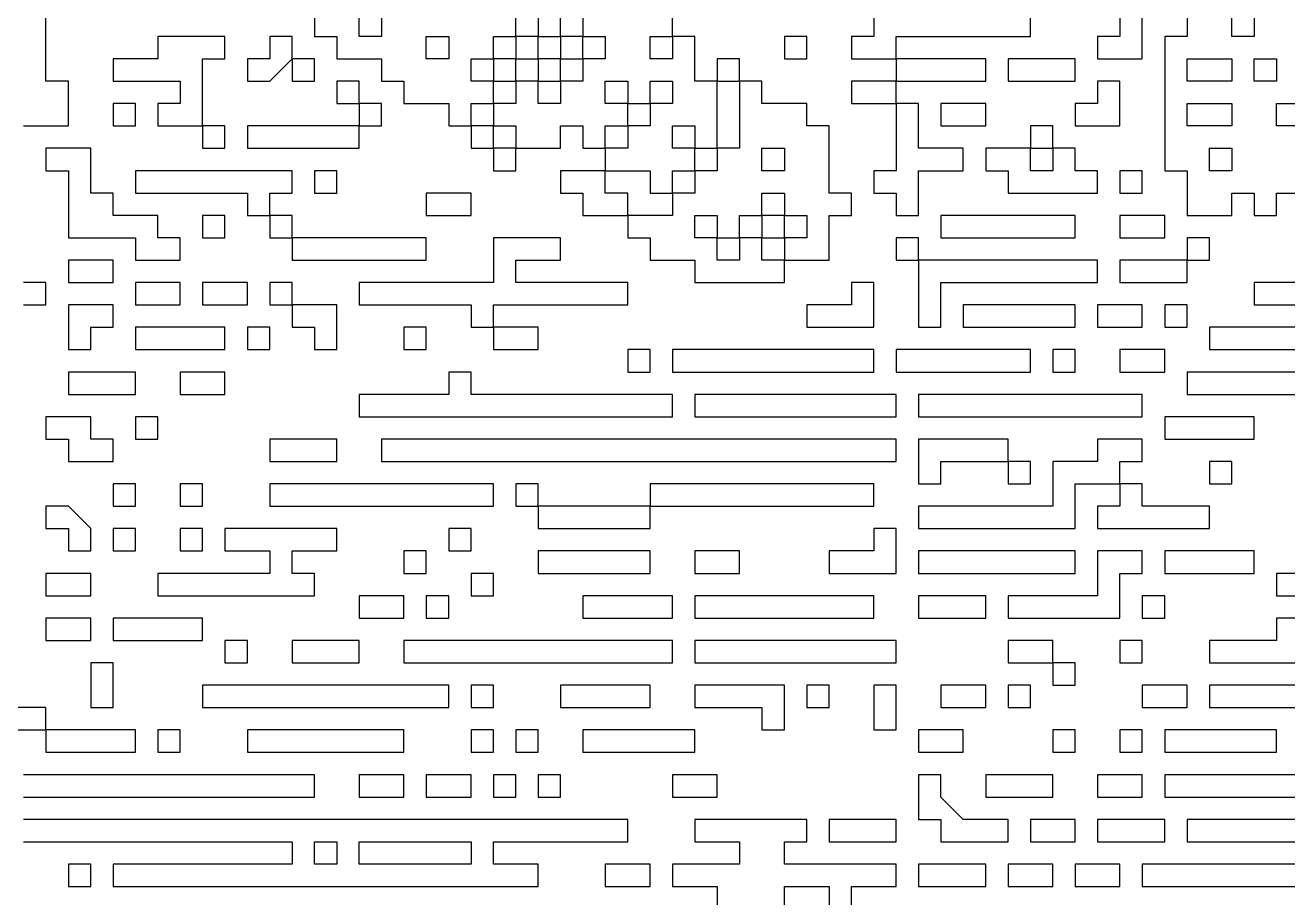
# Model space of a CAD drawing. Header units: inches. Extents: x 0.02 to 6.01, y 0.01 to 5.6.
# Drawn here: x 3.1107 to 3.3868, y 2.3706 to 2.5614 of the extents above; entities that cross this region are included whole.
import ezdxf

# ---------------------------------------------------------------- set-up
doc = ezdxf.new("R2010")
doc.units = ezdxf.units.IN
doc.header["$MEASUREMENT"] = 0
for name, color, linetype in [('Bottom Layer', 5, 'Continuous'), ('Bottom Overlay', 54, 'Continuous'), ('Top Layer', 1, 'Continuous')]:
    doc.layers.add(name, color=color, linetype=linetype)

msp = doc.modelspace()

# ---------------------------------------------------------------- linework, layer by layer
at = {"layer": 'Bottom Layer'}
msp.add_lwpolyline([(4.54993, 5.5954, 0.01, 0.01, -0.760418), (3.00371, 0.01993, 0.01, 0.01, 0)], format="xyseb", dxfattribs=at)
at = {"layer": 'Bottom Overlay'}
for p, q in [((3.35011, 2.56876), (3.35011, 2.55897)), ((3.355, 2.55408), (3.355, 2.56876)), ((3.11523, 2.54919), (3.11523, 2.56387)), ((3.17395, 2.56387), (3.17395, 2.55897)), ((3.18373, 2.55897), (3.18373, 2.56387)), ((3.18863, 2.56387), (3.18863, 2.55897)), ((3.21799, 2.55897), (3.21799, 2.56387)), ((3.22288, 2.56387), (3.22288, 2.55897)), ((3.22777, 2.55897), (3.22777, 2.56387)), ((3.23267, 2.56387), (3.23267, 2.55897)), ((3.25224, 2.55897), (3.25224, 2.56387)), ((3.29628, 2.56387), (3.29628, 2.55897)), ((3.33053, 2.55897), (3.33053, 2.56387)), ((3.36479, 2.56387), (3.36479, 2.55897)), ((3.37457, 2.55897), (3.37457, 2.56387)), ((3.37947, 2.56387), (3.37947, 2.55897)), ((3.15437, 2.55897), (3.13969, 2.55897)), ((3.13969, 2.55897), (3.13969, 2.55408)), ((3.15437, 2.55408), (3.15437, 2.55897)), ((3.16905, 2.55897), (3.16416, 2.55897)), ((3.16416, 2.55897), (3.16416, 2.55408)), ((3.16905, 2.55408), (3.16905, 2.55897)), ((3.17395, 2.55897), (3.17884, 2.55897)), ((3.17884, 2.55897), (3.17884, 2.55408)), ((3.18863, 2.55897), (3.18373, 2.55897)), ((3.19841, 2.55408), (3.19841, 2.55897)), ((3.19841, 2.55897), (3.20331, 2.55897)), ((3.20331, 2.55897), (3.20331, 2.55408)), ((3.21309, 2.55408), (3.21309, 2.55897)), ((3.21309, 2.55897), (3.21799, 2.55897)), ((3.21799, 2.55897), (3.21799, 2.55408)), ((3.22288, 2.55897), (3.21799, 2.55897)), ((3.22288, 2.55897), (3.22777, 2.55897)), ((3.22288, 2.55408), (3.22288, 2.55897)), ((3.22777, 2.55897), (3.22777, 2.55408)), ((3.23267, 2.55897), (3.22777, 2.55897)), ((3.23267, 2.55897), (3.23756, 2.55897)), ((3.23267, 2.55408), (3.23267, 2.55897)), ((3.23756, 2.55897), (3.23756, 2.55408)), ((3.24735, 2.55408), (3.24735, 2.55897)), ((3.24735, 2.55897), (3.25224, 2.55897)), ((3.25224, 2.55897), (3.25224, 2.55408)), ((3.25713, 2.55897), (3.25224, 2.55897)), ((3.25713, 2.54919), (3.25713, 2.55897)), ((3.2816, 2.55897), (3.27671, 2.55897)), ((3.27671, 2.55897), (3.27671, 2.55408)), ((3.2816, 2.55408), (3.2816, 2.55897)), ((3.29628, 2.55897), (3.29139, 2.55897)), ((3.29139, 2.55897), (3.29139, 2.55408)), ((3.30117, 2.55408), (3.30117, 2.55897)), ((3.30117, 2.55897), (3.33053, 2.55897)), ((3.35011, 2.55897), (3.34521, 2.55897)), ((3.34521, 2.55897), (3.34521, 2.55408)), ((3.36479, 2.55897), (3.35989, 2.55897)), ((3.35989, 2.55897), (3.35989, 2.52961)), ((3.37947, 2.55897), (3.37457, 2.55897)), ((3.13969, 2.55408), (3.12991, 2.55408)), ((3.12991, 2.55408), (3.12991, 2.54919)), ((3.14948, 2.5394), (3.14948, 2.55408)), ((3.14948, 2.55408), (3.15437, 2.55408)), ((3.16416, 2.55408), (3.15927, 2.55408)), ((3.15927, 2.55408), (3.15927, 2.54919)), ((3.16416, 2.54919), (3.16905, 2.55408)), ((3.17395, 2.55408), (3.16905, 2.55408)), ((3.16905, 2.55408), (3.16905, 2.54919)), ((3.17395, 2.54919), (3.17395, 2.55408)), ((3.17884, 2.55408), (3.18863, 2.55408)), ((3.18863, 2.55408), (3.18863, 2.54919)), ((3.20331, 2.55408), (3.19841, 2.55408)), ((3.2082, 2.54919), (3.2082, 2.55408)), ((3.2082, 2.55408), (3.21309, 2.55408)), ((3.21799, 2.55408), (3.21309, 2.55408)), ((3.21309, 2.55408), (3.21309, 2.54919)), ((3.21799, 2.54919), (3.21799, 2.55408)), ((3.21799, 2.55408), (3.22288, 2.55408)), ((3.22777, 2.55408), (3.22288, 2.55408)), ((3.22288, 2.55408), (3.22288, 2.54919)), ((3.22777, 2.54919), (3.22777, 2.55408)), ((3.22777, 2.55408), (3.23267, 2.55408)), ((3.23267, 2.55408), (3.23267, 2.54919)), ((3.23756, 2.55408), (3.23267, 2.55408)), ((3.25224, 2.55408), (3.24735, 2.55408)), ((3.26692, 2.55408), (3.26203, 2.55408)), ((3.26203, 2.55408), (3.26203, 2.54919)), ((3.26692, 2.54919), (3.26692, 2.55408)), ((3.27671, 2.55408), (3.2816, 2.55408)), ((3.29139, 2.55408), (3.30117, 2.55408)), ((3.30117, 2.55408), (3.30117, 2.54919)), ((3.32075, 2.55408), (3.30117, 2.55408)), ((3.32075, 2.54919), (3.32075, 2.55408)), ((3.34032, 2.55408), (3.32564, 2.55408)), ((3.32564, 2.55408), (3.32564, 2.54919)), ((3.34032, 2.54919), (3.34032, 2.55408)), ((3.34521, 2.55408), (3.355, 2.55408)), ((3.36479, 2.54919), (3.36479, 2.55408)), ((3.36479, 2.55408), (3.37457, 2.55408)), ((3.37457, 2.55408), (3.37457, 2.54919)), ((3.37947, 2.55408), (3.38436, 2.55408)), ((3.37947, 2.54919), (3.37947, 2.55408)), ((3.38436, 2.55408), (3.38436, 2.54919)), ((3.12012, 2.54919), (3.11523, 2.54919)), ((3.12012, 2.5394), (3.12012, 2.54919)), ((3.12991, 2.54919), (3.14459, 2.54919)), ((3.14459, 2.54919), (3.14459, 2.54429)), ((3.15927, 2.54919), (3.16416, 2.54919)), ((3.16905, 2.54919), (3.17395, 2.54919)), ((3.18373, 2.54919), (3.17884, 2.54919)), ((3.17884, 2.54919), (3.17884, 2.54429)), ((3.18373, 2.54429), (3.18373, 2.54919)), ((3.18863, 2.54919), (3.19352, 2.54919)), ((3.19352, 2.54919), (3.19352, 2.54429)), ((3.21309, 2.54919), (3.2082, 2.54919)), ((3.21309, 2.54429), (3.21309, 2.54919)), ((3.21309, 2.54919), (3.21799, 2.54919)), ((3.21799, 2.54919), (3.21799, 2.54429)), ((3.22288, 2.54919), (3.21799, 2.54919)), ((3.22288, 2.54919), (3.22777, 2.54919)), ((3.22288, 2.54429), (3.22288, 2.54919)), ((3.22777, 2.54919), (3.22777, 2.54429)), ((3.23267, 2.54919), (3.22777, 2.54919)), ((3.23756, 2.54429), (3.23756, 2.54919)), ((3.23756, 2.54919), (3.24245, 2.54919)), ((3.24245, 2.54919), (3.24245, 2.54429)), ((3.24735, 2.54919), (3.25224, 2.54919)), ((3.24735, 2.54429), (3.24735, 2.54919)), ((3.25224, 2.54919), (3.25224, 2.54429)), ((3.26203, 2.54919), (3.25713, 2.54919)), ((3.26203, 2.53451), (3.26203, 2.54919)), ((3.26203, 2.54919), (3.26692, 2.54919)), ((3.26692, 2.54919), (3.26692, 2.53451)), ((3.27181, 2.54919), (3.26692, 2.54919)), ((3.27181, 2.54429), (3.27181, 2.54919)), ((3.30117, 2.54919), (3.29139, 2.54919)), ((3.29139, 2.54919), (3.29139, 2.54429)), ((3.30117, 2.54919), (3.32075, 2.54919)), ((3.30117, 2.54429), (3.30117, 2.54919)), ((3.32564, 2.54919), (3.34032, 2.54919)), ((3.35011, 2.54919), (3.34521, 2.54919)), ((3.34521, 2.54919), (3.34521, 2.54429)), ((3.35011, 2.5394), (3.35011, 2.54919)), ((3.36968, 2.54919), (3.36479, 2.54919)), ((3.37457, 2.54919), (3.36968, 2.54919)), ((3.38436, 2.54919), (3.37947, 2.54919)), ((3.1348, 2.54429), (3.12991, 2.54429)), ((3.12991, 2.54429), (3.12991, 2.5394)), ((3.1348, 2.5394), (3.1348, 2.54429)), ((3.14459, 2.54429), (3.13969, 2.54429)), ((3.13969, 2.54429), (3.13969, 2.5394)), ((3.17884, 2.54429), (3.18373, 2.54429)), ((3.18373, 2.54429), (3.18373, 2.5394)), ((3.18863, 2.54429), (3.18373, 2.54429)), ((3.18863, 2.5394), (3.18863, 2.54429)), ((3.19352, 2.54429), (3.20331, 2.54429)), ((3.20331, 2.54429), (3.20331, 2.5394)), ((3.2082, 2.5394), (3.2082, 2.54429)), ((3.2082, 2.54429), (3.21309, 2.54429)), ((3.21799, 2.54429), (3.21309, 2.54429)), ((3.21309, 2.54429), (3.21309, 2.5394)), ((3.22777, 2.54429), (3.22288, 2.54429)), ((3.24245, 2.54429), (3.23756, 2.54429)), ((3.24245, 2.5394), (3.24245, 2.54429)), ((3.24245, 2.54429), (3.24735, 2.54429)), ((3.24735, 2.54429), (3.24735, 2.5394)), ((3.25224, 2.54429), (3.24735, 2.54429)), ((3.2816, 2.54429), (3.27181, 2.54429)), ((3.2816, 2.5394), (3.2816, 2.54429)), ((3.29139, 2.54429), (3.30117, 2.54429)), ((3.30117, 2.54429), (3.30117, 2.52961)), ((3.30607, 2.54429), (3.30117, 2.54429)), ((3.30607, 2.53451), (3.30607, 2.54429)), ((3.32075, 2.54429), (3.31096, 2.54429)), ((3.31096, 2.54429), (3.31096, 2.5394)), ((3.32075, 2.5394), (3.32075, 2.54429)), ((3.34521, 2.54429), (3.34032, 2.54429)), ((3.34032, 2.54429), (3.34032, 2.5394)), ((3.36479, 2.5394), (3.36479, 2.54429)), ((3.36479, 2.54429), (3.37457, 2.54429)), ((3.37457, 2.54429), (3.37457, 2.5394)), ((3.38436, 2.54429), (3.38925, 2.54429)), ((3.38436, 2.5394), (3.38436, 2.54429)), ((3.11033, 2.5394), (3.12012, 2.5394)), ((3.12991, 2.5394), (3.1348, 2.5394)), ((3.13969, 2.5394), (3.14948, 2.5394)), ((3.14948, 2.5394), (3.14948, 2.53451)), ((3.15437, 2.5394), (3.14948, 2.5394)), ((3.15437, 2.53451), (3.15437, 2.5394)), ((3.18373, 2.5394), (3.15927, 2.5394)), ((3.15927, 2.5394), (3.15927, 2.53451)), ((3.18373, 2.5394), (3.18863, 2.5394)), ((3.18373, 2.53451), (3.18373, 2.5394)), ((3.20331, 2.5394), (3.2082, 2.5394)), ((3.21309, 2.5394), (3.2082, 2.5394)), ((3.2082, 2.5394), (3.2082, 2.53451)), ((3.21309, 2.5394), (3.21799, 2.5394)), ((3.21309, 2.53451), (3.21309, 2.5394)), ((3.21799, 2.5394), (3.21799, 2.53451)), ((3.22777, 2.53451), (3.22777, 2.5394)), ((3.22777, 2.5394), (3.23267, 2.5394)), ((3.23267, 2.5394), (3.23267, 2.53451)), ((3.23756, 2.5394), (3.24245, 2.5394)), ((3.23756, 2.53451), (3.23756, 2.5394)), ((3.24245, 2.5394), (3.24245, 2.53451)), ((3.24735, 2.5394), (3.24245, 2.5394)), ((3.25224, 2.5394), (3.25713, 2.5394)), ((3.25224, 2.53451), (3.25224, 2.5394)), ((3.25713, 2.5394), (3.25713, 2.53451)), ((3.28649, 2.5394), (3.2816, 2.5394)), ((3.28649, 2.52472), (3.28649, 2.5394)), ((3.31096, 2.5394), (3.32075, 2.5394)), ((3.33543, 2.5394), (3.33053, 2.5394)), ((3.33053, 2.5394), (3.33053, 2.53451)), ((3.33543, 2.53451), (3.33543, 2.5394)), ((3.34032, 2.5394), (3.35011, 2.5394)), ((3.37457, 2.5394), (3.36479, 2.5394)), ((3.38925, 2.5394), (3.38436, 2.5394)), ((3.12501, 2.53451), (3.11523, 2.53451)), ((3.11523, 2.53451), (3.11523, 2.52961)), ((3.12501, 2.52472), (3.12501, 2.53451)), ((3.14948, 2.53451), (3.15437, 2.53451)), ((3.15927, 2.53451), (3.18373, 2.53451)), ((3.2082, 2.53451), (3.21309, 2.53451)), ((3.21799, 2.53451), (3.21309, 2.53451)), ((3.21309, 2.53451), (3.21309, 2.52961)), ((3.21799, 2.52961), (3.21799, 2.53451)), ((3.21799, 2.53451), (3.22777, 2.53451)), ((3.23267, 2.53451), (3.23756, 2.53451)), ((3.24245, 2.53451), (3.23756, 2.53451)), ((3.23756, 2.53451), (3.23756, 2.52961)), ((3.25713, 2.53451), (3.25224, 2.53451)), ((3.25713, 2.52961), (3.25713, 2.53451)), ((3.25713, 2.53451), (3.26203, 2.53451)), ((3.26203, 2.53451), (3.26203, 2.52961)), ((3.26692, 2.53451), (3.26203, 2.53451)), ((3.27181, 2.52961), (3.27181, 2.53451)), ((3.27181, 2.53451), (3.27671, 2.53451)), ((3.27671, 2.53451), (3.27671, 2.52961)), ((3.31585, 2.53451), (3.30607, 2.53451)), ((3.31585, 2.52961), (3.31585, 2.53451)), ((3.33053, 2.53451), (3.32075, 2.53451)), ((3.32075, 2.53451), (3.32075, 2.52961)), ((3.33053, 2.52961), (3.33053, 2.53451)), ((3.33053, 2.53451), (3.33543, 2.53451)), ((3.33543, 2.53451), (3.33543, 2.52961)), ((3.34032, 2.53451), (3.33543, 2.53451)), ((3.34032, 2.52961), (3.34032, 2.53451)), ((3.36968, 2.53451), (3.37457, 2.53451)), ((3.36968, 2.52961), (3.36968, 2.53451)), ((3.37457, 2.53451), (3.37457, 2.52961)), ((3.11523, 2.52961), (3.12012, 2.52961)), ((3.12012, 2.52961), (3.12012, 2.51493)), ((3.16905, 2.52961), (3.1348, 2.52961)), ((3.1348, 2.52961), (3.1348, 2.52472)), ((3.16905, 2.52472), (3.16905, 2.52961)), ((3.17884, 2.52961), (3.17395, 2.52961)), ((3.17395, 2.52961), (3.17395, 2.52472)), ((3.17884, 2.52472), (3.17884, 2.52961)), ((3.21309, 2.52961), (3.21799, 2.52961)), ((3.23756, 2.52961), (3.22777, 2.52961)), ((3.22777, 2.52961), (3.22777, 2.52472)), ((3.23756, 2.52961), (3.24245, 2.52961)), ((3.23756, 2.52472), (3.23756, 2.52961)), ((3.24245, 2.52961), (3.24735, 2.52961)), ((3.24735, 2.52961), (3.24735, 2.52472)), ((3.25224, 2.52472), (3.25224, 2.52961)), ((3.25224, 2.52961), (3.25713, 2.52961)), ((3.25713, 2.52961), (3.25713, 2.52472)), ((3.26203, 2.52961), (3.25713, 2.52961)), ((3.27671, 2.52961), (3.27181, 2.52961)), ((3.30117, 2.52961), (3.29628, 2.52961)), ((3.29628, 2.52961), (3.29628, 2.52472)), ((3.30607, 2.51983), (3.30607, 2.52961)), ((3.30607, 2.52961), (3.31585, 2.52961)), ((3.32075, 2.52961), (3.32564, 2.52961)), ((3.32564, 2.52961), (3.32564, 2.52472)), ((3.33543, 2.52961), (3.33053, 2.52961)), ((3.34521, 2.52961), (3.34032, 2.52961)), ((3.34521, 2.52472), (3.34521, 2.52961)), ((3.355, 2.52961), (3.35011, 2.52961)), ((3.35011, 2.52961), (3.35011, 2.52472)), ((3.355, 2.52472), (3.355, 2.52961)), ((3.35989, 2.52961), (3.36479, 2.52961)), ((3.36479, 2.52961), (3.36479, 2.51983)), ((3.37457, 2.52961), (3.36968, 2.52961)), ((3.12991, 2.52472), (3.12501, 2.52472)), ((3.12991, 2.51983), (3.12991, 2.52472)), ((3.1348, 2.52472), (3.15927, 2.52472)), ((3.15927, 2.52472), (3.15927, 2.51983)), ((3.16416, 2.51983), (3.16416, 2.52472)), ((3.16416, 2.52472), (3.16905, 2.52472)), ((3.17395, 2.52472), (3.17884, 2.52472)), ((3.2082, 2.52472), (3.19841, 2.52472)), ((3.19841, 2.52472), (3.19841, 2.51983)), ((3.2082, 2.51983), (3.2082, 2.52472)), ((3.22777, 2.52472), (3.23267, 2.52472)), ((3.23267, 2.52472), (3.23267, 2.51983)), ((3.24245, 2.52472), (3.23756, 2.52472)), ((3.24245, 2.51983), (3.24245, 2.52472)), ((3.24735, 2.52472), (3.25224, 2.52472)), ((3.25713, 2.52472), (3.25224, 2.52472)), ((3.25224, 2.52472), (3.25224, 2.51983)), ((3.27181, 2.51983), (3.27181, 2.52472)), ((3.27181, 2.52472), (3.27671, 2.52472)), ((3.27671, 2.52472), (3.27671, 2.51983)), ((3.29139, 2.52472), (3.28649, 2.52472)), ((3.29139, 2.51983), (3.29139, 2.52472)), ((3.29628, 2.52472), (3.30117, 2.52472)), ((3.30117, 2.52472), (3.30117, 2.51983)), ((3.32564, 2.52472), (3.34521, 2.52472)), ((3.35011, 2.52472), (3.355, 2.52472)), ((3.37457, 2.51983), (3.37457, 2.52472)), ((3.37457, 2.52472), (3.37947, 2.52472)), ((3.37947, 2.52472), (3.37947, 2.51983)), ((3.38436, 2.51983), (3.38436, 2.52472)), ((3.38436, 2.52472), (3.38925, 2.52472)), ((3.13969, 2.51983), (3.12991, 2.51983)), ((3.13969, 2.51493), (3.13969, 2.51983)), ((3.15437, 2.51983), (3.14948, 2.51983)), ((3.14948, 2.51983), (3.14948, 2.51493)), ((3.15437, 2.51493), (3.15437, 2.51983)), ((3.15927, 2.51983), (3.16416, 2.51983)), ((3.16416, 2.51983), (3.16416, 2.51493)), ((3.16905, 2.51983), (3.16416, 2.51983)), ((3.16905, 2.51493), (3.16905, 2.51983)), ((3.19841, 2.51983), (3.2082, 2.51983)), ((3.23267, 2.51983), (3.24245, 2.51983)), ((3.25224, 2.51983), (3.24245, 2.51983)), ((3.24245, 2.51983), (3.24245, 2.51493)), ((3.25713, 2.51983), (3.26203, 2.51983)), ((3.25713, 2.51493), (3.25713, 2.51983)), ((3.26203, 2.51983), (3.26203, 2.51493)), ((3.26692, 2.51493), (3.26692, 2.51983)), ((3.26692, 2.51983), (3.27181, 2.51983)), ((3.27181, 2.51983), (3.27181, 2.51493)), ((3.27671, 2.51983), (3.27181, 2.51983)), ((3.27671, 2.51493), (3.27671, 2.51983)), ((3.27671, 2.51983), (3.2816, 2.51983)), ((3.2816, 2.51983), (3.2816, 2.51493)), ((3.28649, 2.51004), (3.28649, 2.51983)), ((3.28649, 2.51983), (3.29139, 2.51983)), ((3.30117, 2.51983), (3.30607, 2.51983)), ((3.34032, 2.51983), (3.31096, 2.51983)), ((3.31096, 2.51983), (3.31096, 2.51493)), ((3.34032, 2.51493), (3.34032, 2.51983)), ((3.35989, 2.51983), (3.35011, 2.51983)), ((3.35011, 2.51983), (3.35011, 2.51493)), ((3.35989, 2.51493), (3.35989, 2.51983)), ((3.36479, 2.51983), (3.37457, 2.51983)), ((3.37947, 2.51983), (3.38436, 2.51983)), ((3.12012, 2.51493), (3.1348, 2.51493)), ((3.1348, 2.51493), (3.1348, 2.51004)), ((3.14459, 2.51493), (3.13969, 2.51493)), ((3.14459, 2.51004), (3.14459, 2.51493)), ((3.14948, 2.51493), (3.15437, 2.51493)), ((3.16416, 2.51493), (3.16905, 2.51493)), ((3.16905, 2.51493), (3.16905, 2.51004)), ((3.19841, 2.51493), (3.16905, 2.51493)), ((3.19841, 2.51004), (3.19841, 2.51493)), ((3.22777, 2.51493), (3.21309, 2.51493)), ((3.21309, 2.51493), (3.21309, 2.50515)), ((3.22777, 2.51004), (3.22777, 2.51493)), ((3.24245, 2.51493), (3.24735, 2.51493)), ((3.24735, 2.51493), (3.24735, 2.51004)), ((3.26203, 2.51493), (3.25713, 2.51493)), ((3.26203, 2.51493), (3.26692, 2.51493)), ((3.26203, 2.51004), (3.26203, 2.51493)), ((3.26692, 2.51493), (3.26692, 2.51004)), ((3.27181, 2.51493), (3.26692, 2.51493)), ((3.27181, 2.51004), (3.27181, 2.51493)), ((3.27181, 2.51493), (3.27671, 2.51493)), ((3.2816, 2.51493), (3.27671, 2.51493)), ((3.27671, 2.51493), (3.27671, 2.51004)), ((3.30607, 2.51493), (3.30117, 2.51493)), ((3.30117, 2.51493), (3.30117, 2.51004)), ((3.30607, 2.51004), (3.30607, 2.51493)), ((3.31096, 2.51493), (3.34032, 2.51493)), ((3.35011, 2.51493), (3.35989, 2.51493)), ((3.36968, 2.51493), (3.36479, 2.51493)), ((3.36479, 2.51493), (3.36479, 2.51004)), ((3.36968, 2.51004), (3.36968, 2.51493)), ((3.12991, 2.51004), (3.12012, 2.51004)), ((3.12012, 2.51004), (3.12012, 2.50515)), ((3.12991, 2.50515), (3.12991, 2.51004)), ((3.1348, 2.51004), (3.14459, 2.51004)), ((3.16905, 2.51004), (3.19841, 2.51004)), ((3.21799, 2.50515), (3.21799, 2.51004)), ((3.21799, 2.51004), (3.22777, 2.51004)), ((3.24735, 2.51004), (3.25713, 2.51004)), ((3.25713, 2.51004), (3.25713, 2.50515)), ((3.26692, 2.51004), (3.26203, 2.51004)), ((3.27671, 2.51004), (3.27181, 2.51004)), ((3.27671, 2.50515), (3.27671, 2.51004)), ((3.27671, 2.51004), (3.28649, 2.51004)), ((3.30117, 2.51004), (3.30607, 2.51004)), ((3.30607, 2.51004), (3.30607, 2.49536)), ((3.34521, 2.51004), (3.30607, 2.51004)), ((3.34521, 2.50515), (3.34521, 2.51004)), ((3.36479, 2.51004), (3.35011, 2.51004)), ((3.35011, 2.51004), (3.35011, 2.50515)), ((3.36479, 2.51004), (3.36968, 2.51004)), ((3.36479, 2.50515), (3.36479, 2.51004)), ((3.11523, 2.50515), (3.11033, 2.50515)), ((3.11523, 2.50025), (3.11523, 2.50515)), ((3.12012, 2.50515), (3.12991, 2.50515)), ((3.14459, 2.50515), (3.1348, 2.50515)), ((3.1348, 2.50515), (3.1348, 2.50025)), ((3.14459, 2.50025), (3.14459, 2.50515)), ((3.15927, 2.50515), (3.14948, 2.50515)), ((3.14948, 2.50515), (3.14948, 2.50025)), ((3.15927, 2.50025), (3.15927, 2.50515)), ((3.16905, 2.50515), (3.16416, 2.50515)), ((3.16416, 2.50515), (3.16416, 2.50025)), ((3.16905, 2.50025), (3.16905, 2.50515)), ((3.21309, 2.50515), (3.18373, 2.50515)), ((3.18373, 2.50515), (3.18373, 2.50025)), ((3.24245, 2.50515), (3.21799, 2.50515)), ((3.24245, 2.50025), (3.24245, 2.50515)), ((3.25713, 2.50515), (3.27671, 2.50515)), ((3.29628, 2.50515), (3.29139, 2.50515)), ((3.29139, 2.50515), (3.29139, 2.50025)), ((3.29628, 2.50025), (3.29628, 2.50515)), ((3.31096, 2.49536), (3.31096, 2.50515)), ((3.31096, 2.50515), (3.34521, 2.50515)), ((3.35011, 2.50515), (3.36479, 2.50515)), ((3.38925, 2.50515), (3.37947, 2.50515)), ((3.37947, 2.50515), (3.37947, 2.50025)), ((3.11033, 2.50025), (3.11523, 2.50025)), ((3.12991, 2.50025), (3.12012, 2.50025)), ((3.12012, 2.50025), (3.12012, 2.49047)), ((3.12991, 2.49536), (3.12991, 2.50025)), ((3.1348, 2.50025), (3.14459, 2.50025)), ((3.14948, 2.50025), (3.15927, 2.50025)), ((3.16416, 2.50025), (3.16905, 2.50025)), ((3.16905, 2.50025), (3.16905, 2.49536)), ((3.17884, 2.50025), (3.16905, 2.50025)), ((3.17884, 2.49047), (3.17884, 2.50025)), ((3.18373, 2.50025), (3.2082, 2.50025)), ((3.2082, 2.50025), (3.2082, 2.49536)), ((3.21309, 2.49536), (3.21309, 2.50025)), ((3.21309, 2.50025), (3.24245, 2.50025)), ((3.29139, 2.50025), (3.2816, 2.50025)), ((3.2816, 2.50025), (3.2816, 2.49536)), ((3.29628, 2.49536), (3.29628, 2.50025)), ((3.34032, 2.50025), (3.31585, 2.50025)), ((3.31585, 2.50025), (3.31585, 2.49536)), ((3.34032, 2.49536), (3.34032, 2.50025)), ((3.355, 2.50025), (3.34521, 2.50025)), ((3.34521, 2.50025), (3.34521, 2.49536)), ((3.355, 2.49536), (3.355, 2.50025)), ((3.36479, 2.50025), (3.35989, 2.50025)), ((3.35989, 2.50025), (3.35989, 2.49536)), ((3.36479, 2.49536), (3.36479, 2.50025)), ((3.37947, 2.50025), (3.38925, 2.50025)), ((3.12501, 2.49047), (3.12501, 2.49536)), ((3.12501, 2.49536), (3.12991, 2.49536)), ((3.15437, 2.49536), (3.1348, 2.49536)), ((3.1348, 2.49536), (3.1348, 2.49047)), ((3.15437, 2.49047), (3.15437, 2.49536)), ((3.16416, 2.49536), (3.15927, 2.49536)), ((3.15927, 2.49536), (3.15927, 2.49047)), ((3.16416, 2.49047), (3.16416, 2.49536)), ((3.16905, 2.49536), (3.17395, 2.49536)), ((3.17395, 2.49536), (3.17395, 2.49047)), ((3.19841, 2.49536), (3.19352, 2.49536)), ((3.19352, 2.49536), (3.19352, 2.49047)), ((3.19841, 2.49047), (3.19841, 2.49536)), ((3.2082, 2.49536), (3.21309, 2.49536)), ((3.21309, 2.49536), (3.21309, 2.49047)), ((3.22288, 2.49536), (3.21309, 2.49536)), ((3.22288, 2.49047), (3.22288, 2.49536)), ((3.2816, 2.49536), (3.29628, 2.49536)), ((3.30607, 2.49536), (3.31096, 2.49536)), ((3.31585, 2.49536), (3.34032, 2.49536)), ((3.34521, 2.49536), (3.355, 2.49536)), ((3.35989, 2.49536), (3.36479, 2.49536)), ((3.39904, 2.49536), (3.36968, 2.49536)), ((3.36968, 2.49536), (3.36968, 2.49047)), ((3.12012, 2.49047), (3.12501, 2.49047)), ((3.1348, 2.49047), (3.15437, 2.49047)), ((3.15927, 2.49047), (3.16416, 2.49047)), ((3.17395, 2.49047), (3.17884, 2.49047)), ((3.19352, 2.49047), (3.19841, 2.49047)), ((3.21309, 2.49047), (3.22288, 2.49047)), ((3.24735, 2.49047), (3.24245, 2.49047)), ((3.24245, 2.49047), (3.24245, 2.48557)), ((3.24735, 2.48557), (3.24735, 2.49047)), ((3.29628, 2.49047), (3.25224, 2.49047)), ((3.25224, 2.49047), (3.25224, 2.48557)), ((3.29628, 2.48557), (3.29628, 2.49047)), ((3.33053, 2.49047), (3.30117, 2.49047)), ((3.30117, 2.49047), (3.30117, 2.48557)), ((3.33053, 2.48557), (3.33053, 2.49047)), ((3.34032, 2.49047), (3.33543, 2.49047)), ((3.33543, 2.49047), (3.33543, 2.48557)), ((3.34032, 2.48557), (3.34032, 2.49047)), ((3.35989, 2.49047), (3.35011, 2.49047)), ((3.35011, 2.49047), (3.35011, 2.48557)), ((3.35989, 2.48557), (3.35989, 2.49047)), ((3.36968, 2.49047), (3.39904, 2.49047)), ((3.1348, 2.48557), (3.12012, 2.48557)), ((3.12012, 2.48557), (3.12012, 2.48068)), ((3.1348, 2.48068), (3.1348, 2.48557)), ((3.15437, 2.48557), (3.14459, 2.48557)), ((3.14459, 2.48557), (3.14459, 2.48068)), ((3.15437, 2.48068), (3.15437, 2.48557)), ((3.2082, 2.48557), (3.20331, 2.48557)), ((3.20331, 2.48557), (3.20331, 2.48068)), ((3.2082, 2.48068), (3.2082, 2.48557)), ((3.24245, 2.48557), (3.24735, 2.48557)), ((3.25224, 2.48557), (3.29628, 2.48557)), ((3.30117, 2.48557), (3.33053, 2.48557)), ((3.33543, 2.48557), (3.34032, 2.48557)), ((3.35011, 2.48557), (3.35989, 2.48557)), ((3.38925, 2.48557), (3.36479, 2.48557)), ((3.36479, 2.48557), (3.36479, 2.48068)), ((3.12012, 2.48068), (3.1348, 2.48068)), ((3.14459, 2.48068), (3.15437, 2.48068)), ((3.20331, 2.48068), (3.18373, 2.48068)), ((3.18373, 2.48068), (3.18373, 2.47579)), ((3.25224, 2.48068), (3.2082, 2.48068)), ((3.25224, 2.47579), (3.25224, 2.48068)), ((3.30117, 2.48068), (3.25713, 2.48068)), ((3.25713, 2.48068), (3.25713, 2.47579)), ((3.30117, 2.47579), (3.30117, 2.48068)), ((3.355, 2.48068), (3.30607, 2.48068)), ((3.30607, 2.48068), (3.30607, 2.47579)), ((3.355, 2.47579), (3.355, 2.48068)), ((3.36479, 2.48068), (3.38925, 2.48068)), ((3.12501, 2.47579), (3.11523, 2.47579)), ((3.11523, 2.47579), (3.11523, 2.47089)), ((3.12501, 2.47089), (3.12501, 2.47579)), ((3.13969, 2.47579), (3.1348, 2.47579)), ((3.1348, 2.47579), (3.1348, 2.47089)), ((3.13969, 2.47089), (3.13969, 2.47579)), ((3.18373, 2.47579), (3.25224, 2.47579)), ((3.25713, 2.47579), (3.30117, 2.47579)), ((3.30607, 2.47579), (3.355, 2.47579)), ((3.37947, 2.47579), (3.35989, 2.47579)), ((3.35989, 2.47579), (3.35989, 2.47089)), ((3.37947, 2.47089), (3.37947, 2.47579)), ((3.11523, 2.47089), (3.12012, 2.47089)), ((3.12012, 2.47089), (3.12012, 2.466)), ((3.12991, 2.47089), (3.12501, 2.47089)), ((3.12991, 2.466), (3.12991, 2.47089)), ((3.1348, 2.47089), (3.13969, 2.47089)), ((3.17884, 2.47089), (3.16416, 2.47089)), ((3.16416, 2.47089), (3.16416, 2.466)), ((3.17884, 2.466), (3.17884, 2.47089)), ((3.30117, 2.47089), (3.18863, 2.47089)), ((3.18863, 2.47089), (3.18863, 2.466)), ((3.30117, 2.466), (3.30117, 2.47089)), ((3.32564, 2.47089), (3.30607, 2.47089)), ((3.30607, 2.47089), (3.30607, 2.46111)), ((3.32564, 2.466), (3.32564, 2.47089)), ((3.355, 2.47089), (3.34521, 2.47089)), ((3.34521, 2.47089), (3.34521, 2.466)), ((3.355, 2.466), (3.355, 2.47089)), ((3.35989, 2.47089), (3.37947, 2.47089)), ((3.12012, 2.466), (3.12991, 2.466)), ((3.16416, 2.466), (3.17884, 2.466)), ((3.18863, 2.466), (3.30117, 2.466)), ((3.31096, 2.46111), (3.31096, 2.466)), ((3.31096, 2.466), (3.32564, 2.466)), ((3.32564, 2.466), (3.32564, 2.46111)), ((3.33053, 2.466), (3.32564, 2.466)), ((3.33053, 2.46111), (3.33053, 2.466)), ((3.34521, 2.466), (3.33543, 2.466)), ((3.33543, 2.466), (3.33543, 2.45621)), ((3.35011, 2.46111), (3.35011, 2.466)), ((3.35011, 2.466), (3.355, 2.466)), ((3.37457, 2.466), (3.36968, 2.466)), ((3.36968, 2.466), (3.36968, 2.46111)), ((3.37457, 2.46111), (3.37457, 2.466)), ((3.1348, 2.46111), (3.12991, 2.46111)), ((3.12991, 2.46111), (3.12991, 2.45621)), ((3.1348, 2.45621), (3.1348, 2.46111)), ((3.14948, 2.46111), (3.14459, 2.46111)), ((3.14459, 2.46111), (3.14459, 2.45621)), ((3.14948, 2.45621), (3.14948, 2.46111)), ((3.21309, 2.46111), (3.16416, 2.46111)), ((3.16416, 2.46111), (3.16416, 2.45621)), ((3.21309, 2.45621), (3.21309, 2.46111)), ((3.22288, 2.46111), (3.21799, 2.46111)), ((3.21799, 2.46111), (3.21799, 2.45621)), ((3.22288, 2.45621), (3.22288, 2.46111)), ((3.29628, 2.46111), (3.24735, 2.46111)), ((3.24735, 2.46111), (3.24735, 2.45621)), ((3.29628, 2.45621), (3.29628, 2.46111)), ((3.30607, 2.46111), (3.31096, 2.46111)), ((3.32564, 2.46111), (3.33053, 2.46111)), ((3.34032, 2.45132), (3.34032, 2.46111)), ((3.34032, 2.46111), (3.35011, 2.46111)), ((3.35011, 2.46111), (3.35011, 2.45621)), ((3.355, 2.46111), (3.35011, 2.46111)), ((3.355, 2.45621), (3.355, 2.46111)), ((3.36968, 2.46111), (3.37457, 2.46111)), ((3.12012, 2.45621), (3.11523, 2.45621)), ((3.11523, 2.45621), (3.11523, 2.45132)), ((3.12501, 2.45132), (3.12012, 2.45621)), ((3.12991, 2.45621), (3.1348, 2.45621)), ((3.14459, 2.45621), (3.14948, 2.45621)), ((3.16416, 2.45621), (3.21309, 2.45621)), ((3.21799, 2.45621), (3.22288, 2.45621)), ((3.22288, 2.45621), (3.22288, 2.45132)), ((3.24735, 2.45621), (3.22288, 2.45621)), ((3.24735, 2.45621), (3.29628, 2.45621)), ((3.24735, 2.45132), (3.24735, 2.45621)), ((3.33543, 2.45621), (3.30607, 2.45621)), ((3.30607, 2.45621), (3.30607, 2.45132)), ((3.35011, 2.45621), (3.34521, 2.45621)), ((3.34521, 2.45621), (3.34521, 2.45132)), ((3.36968, 2.45621), (3.355, 2.45621)), ((3.36968, 2.45132), (3.36968, 2.45621)), ((3.11523, 2.45132), (3.12012, 2.45132)), ((3.12012, 2.45132), (3.12012, 2.44643)), ((3.12501, 2.44643), (3.12501, 2.45132)), ((3.1348, 2.45132), (3.12991, 2.45132)), ((3.12991, 2.45132), (3.12991, 2.44643)), ((3.1348, 2.44643), (3.1348, 2.45132)), ((3.14948, 2.45132), (3.14459, 2.45132)), ((3.14459, 2.45132), (3.14459, 2.44643)), ((3.14948, 2.44643), (3.14948, 2.45132)), ((3.17884, 2.45132), (3.15437, 2.45132)), ((3.15437, 2.45132), (3.15437, 2.44643)), ((3.17884, 2.44643), (3.17884, 2.45132)), ((3.2082, 2.45132), (3.20331, 2.45132)), ((3.20331, 2.45132), (3.20331, 2.44643)), ((3.2082, 2.44643), (3.2082, 2.45132)), ((3.22288, 2.45132), (3.24735, 2.45132)), ((3.30117, 2.45132), (3.29628, 2.45132)), ((3.29628, 2.45132), (3.29628, 2.44643)), ((3.30117, 2.44153), (3.30117, 2.45132)), ((3.30607, 2.45132), (3.34032, 2.45132)), ((3.34521, 2.45132), (3.36968, 2.45132)), ((3.12012, 2.44643), (3.12501, 2.44643)), ((3.12991, 2.44643), (3.1348, 2.44643)), ((3.14459, 2.44643), (3.14948, 2.44643)), ((3.15437, 2.44643), (3.16416, 2.44643)), ((3.16416, 2.44643), (3.16416, 2.44153)), ((3.16905, 2.44153), (3.16905, 2.44643)), ((3.16905, 2.44643), (3.17884, 2.44643)), ((3.19841, 2.44643), (3.19352, 2.44643)), ((3.19352, 2.44643), (3.19352, 2.44153)), ((3.19841, 2.44153), (3.19841, 2.44643)), ((3.20331, 2.44643), (3.2082, 2.44643)), ((3.24735, 2.44643), (3.22288, 2.44643)), ((3.22288, 2.44643), (3.22288, 2.44153)), ((3.24735, 2.44153), (3.24735, 2.44643)), ((3.26692, 2.44643), (3.25713, 2.44643)), ((3.25713, 2.44643), (3.25713, 2.44153)), ((3.26692, 2.44153), (3.26692, 2.44643)), ((3.29628, 2.44643), (3.28649, 2.44643)), ((3.28649, 2.44643), (3.28649, 2.44153)), ((3.34032, 2.44643), (3.30607, 2.44643)), ((3.30607, 2.44643), (3.30607, 2.44153)), ((3.34032, 2.44153), (3.34032, 2.44643)), ((3.355, 2.44643), (3.34521, 2.44643)), ((3.34521, 2.44643), (3.34521, 2.43664)), ((3.355, 2.44153), (3.355, 2.44643)), ((3.37947, 2.44643), (3.35989, 2.44643)), ((3.35989, 2.44643), (3.35989, 2.44153)), ((3.37947, 2.44153), (3.37947, 2.44643)), ((3.12501, 2.44153), (3.11523, 2.44153)), ((3.11523, 2.44153), (3.11523, 2.43664)), ((3.12501, 2.43664), (3.12501, 2.44153)), ((3.16416, 2.44153), (3.13969, 2.44153)), ((3.13969, 2.44153), (3.13969, 2.43664)), ((3.17395, 2.44153), (3.16905, 2.44153)), ((3.17395, 2.43664), (3.17395, 2.44153)), ((3.19352, 2.44153), (3.19841, 2.44153)), ((3.21309, 2.44153), (3.2082, 2.44153)), ((3.2082, 2.44153), (3.2082, 2.43664)), ((3.21309, 2.43664), (3.21309, 2.44153)), ((3.22288, 2.44153), (3.24735, 2.44153)), ((3.25713, 2.44153), (3.26692, 2.44153)), ((3.28649, 2.44153), (3.30117, 2.44153)), ((3.30607, 2.44153), (3.34032, 2.44153)), ((3.35011, 2.43175), (3.35011, 2.44153)), ((3.35011, 2.44153), (3.355, 2.44153)), ((3.35989, 2.44153), (3.37947, 2.44153)), ((3.39415, 2.44153), (3.38436, 2.44153)), ((3.38436, 2.44153), (3.38436, 2.43664)), ((3.11523, 2.43664), (3.12501, 2.43664)), ((3.13969, 2.43664), (3.17395, 2.43664)), ((3.19352, 2.43664), (3.18373, 2.43664)), ((3.18373, 2.43664), (3.18373, 2.43175)), ((3.19352, 2.43175), (3.19352, 2.43664)), ((3.20331, 2.43664), (3.19841, 2.43664)), ((3.19841, 2.43664), (3.19841, 2.43175)), ((3.20331, 2.43175), (3.20331, 2.43664)), ((3.2082, 2.43664), (3.21309, 2.43664)), ((3.25224, 2.43664), (3.23267, 2.43664)), ((3.23267, 2.43664), (3.23267, 2.43175)), ((3.25224, 2.43175), (3.25224, 2.43664)), ((3.29628, 2.43664), (3.25713, 2.43664)), ((3.25713, 2.43664), (3.25713, 2.43175)), ((3.29628, 2.43175), (3.29628, 2.43664)), ((3.32075, 2.43664), (3.30607, 2.43664)), ((3.30607, 2.43664), (3.30607, 2.43175)), ((3.32075, 2.43175), (3.32075, 2.43664)), ((3.34521, 2.43664), (3.32564, 2.43664)), ((3.32564, 2.43664), (3.32564, 2.43175)), ((3.35989, 2.43664), (3.355, 2.43664)), ((3.355, 2.43664), (3.355, 2.43175)), ((3.35989, 2.43175), (3.35989, 2.43664)), ((3.38436, 2.43664), (3.39415, 2.43664)), ((3.12501, 2.43175), (3.11523, 2.43175)), ((3.11523, 2.43175), (3.11523, 2.42685)), ((3.12501, 2.42685), (3.12501, 2.43175)), ((3.14948, 2.43175), (3.12991, 2.43175)), ((3.12991, 2.43175), (3.12991, 2.42685)), ((3.14948, 2.42685), (3.14948, 2.43175)), ((3.18373, 2.43175), (3.19352, 2.43175)), ((3.19841, 2.43175), (3.20331, 2.43175)), ((3.23267, 2.43175), (3.25224, 2.43175)), ((3.25713, 2.43175), (3.29628, 2.43175)), ((3.30607, 2.43175), (3.32075, 2.43175)), ((3.32564, 2.43175), (3.35011, 2.43175)), ((3.355, 2.43175), (3.35989, 2.43175)), ((3.38925, 2.43175), (3.38436, 2.43175)), ((3.38436, 2.43175), (3.38436, 2.42685)), ((3.11523, 2.42685), (3.12501, 2.42685)), ((3.12991, 2.42685), (3.14948, 2.42685)), ((3.15927, 2.42685), (3.15437, 2.42685)), ((3.15437, 2.42685), (3.15437, 2.42196)), ((3.15927, 2.42196), (3.15927, 2.42685)), ((3.18373, 2.42685), (3.16905, 2.42685)), ((3.16905, 2.42685), (3.16905, 2.42196)), ((3.18373, 2.42196), (3.18373, 2.42685)), ((3.25224, 2.42685), (3.19352, 2.42685)), ((3.19352, 2.42685), (3.19352, 2.42196)), ((3.25224, 2.42196), (3.25224, 2.42685)), ((3.30117, 2.42685), (3.25713, 2.42685)), ((3.25713, 2.42685), (3.25713, 2.42196)), ((3.30117, 2.42196), (3.30117, 2.42685)), ((3.33543, 2.42685), (3.32564, 2.42685)), ((3.32564, 2.42685), (3.32564, 2.42196)), ((3.33543, 2.42196), (3.33543, 2.42685)), ((3.355, 2.42685), (3.35011, 2.42685)), ((3.35011, 2.42685), (3.35011, 2.42196)), ((3.355, 2.42196), (3.355, 2.42685)), ((3.38436, 2.42685), (3.36968, 2.42685)), ((3.36968, 2.42685), (3.36968, 2.42196)), ((3.12991, 2.42196), (3.12501, 2.42196)), ((3.12501, 2.42196), (3.12501, 2.41217)), ((3.12991, 2.41707), (3.12991, 2.42196)), ((3.15437, 2.42196), (3.15927, 2.42196)), ((3.16905, 2.42196), (3.18373, 2.42196)), ((3.19352, 2.42196), (3.25224, 2.42196)), ((3.25713, 2.42196), (3.30117, 2.42196)), ((3.32564, 2.42196), (3.33543, 2.42196)), ((3.33543, 2.42196), (3.33543, 2.41707)), ((3.34032, 2.42196), (3.33543, 2.42196)), ((3.34032, 2.41707), (3.34032, 2.42196)), ((3.35011, 2.42196), (3.355, 2.42196)), ((3.36968, 2.42196), (3.38925, 2.42196)), ((3.12991, 2.41217), (3.12991, 2.41707)), ((3.20331, 2.41707), (3.14948, 2.41707)), ((3.14948, 2.41707), (3.14948, 2.41217)), ((3.20331, 2.41217), (3.20331, 2.41707)), ((3.21309, 2.41707), (3.2082, 2.41707)), ((3.2082, 2.41707), (3.2082, 2.41217)), ((3.21309, 2.41217), (3.21309, 2.41707)), ((3.24735, 2.41707), (3.22777, 2.41707)), ((3.22777, 2.41707), (3.22777, 2.41217)), ((3.24735, 2.41217), (3.24735, 2.41707)), ((3.27671, 2.41707), (3.25713, 2.41707)), ((3.25713, 2.41707), (3.25713, 2.41217)), ((3.27671, 2.40728), (3.27671, 2.41707)), ((3.28649, 2.41707), (3.2816, 2.41707)), ((3.2816, 2.41707), (3.2816, 2.41217)), ((3.28649, 2.41217), (3.28649, 2.41707)), ((3.30117, 2.41707), (3.29628, 2.41707)), ((3.29628, 2.41707), (3.29628, 2.40728)), ((3.30117, 2.40728), (3.30117, 2.41707)), ((3.32075, 2.41707), (3.31096, 2.41707)), ((3.31096, 2.41707), (3.31096, 2.41217)), ((3.32075, 2.41217), (3.32075, 2.41707)), ((3.33053, 2.41707), (3.32564, 2.41707)), ((3.32564, 2.41707), (3.32564, 2.41217)), ((3.33053, 2.41217), (3.33053, 2.41707)), ((3.33543, 2.41707), (3.34032, 2.41707)), ((3.36479, 2.41707), (3.355, 2.41707)), ((3.355, 2.41707), (3.355, 2.41217)), ((3.36479, 2.41217), (3.36479, 2.41707)), ((3.4284, 2.41707), (3.36968, 2.41707)), ((3.36968, 2.41707), (3.36968, 2.41217)), ((3.11523, 2.41217), (3.10544, 2.41217)), ((3.11523, 2.40728), (3.11523, 2.41217)), ((3.12501, 2.41217), (3.12991, 2.41217)), ((3.14948, 2.41217), (3.20331, 2.41217)), ((3.2082, 2.41217), (3.21309, 2.41217)), ((3.22777, 2.41217), (3.24735, 2.41217)), ((3.25713, 2.41217), (3.27181, 2.41217)), ((3.27181, 2.41217), (3.27181, 2.40728)), ((3.2816, 2.41217), (3.28649, 2.41217)), ((3.31096, 2.41217), (3.32075, 2.41217)), ((3.32564, 2.41217), (3.33053, 2.41217)), ((3.355, 2.41217), (3.36479, 2.41217)), ((3.36968, 2.41217), (3.4284, 2.41217)), ((3.10544, 2.40728), (3.11523, 2.40728)), ((3.11523, 2.40728), (3.11523, 2.40239)), ((3.1348, 2.40728), (3.11523, 2.40728)), ((3.1348, 2.40239), (3.1348, 2.40728)), ((3.14459, 2.40728), (3.13969, 2.40728)), ((3.13969, 2.40728), (3.13969, 2.40239)), ((3.14459, 2.40239), (3.14459, 2.40728)), ((3.19352, 2.40728), (3.15927, 2.40728)), ((3.15927, 2.40728), (3.15927, 2.40239)), ((3.19352, 2.40239), (3.19352, 2.40728)), ((3.21309, 2.40728), (3.2082, 2.40728)), ((3.2082, 2.40728), (3.2082, 2.40239)), ((3.21309, 2.40239), (3.21309, 2.40728)), ((3.22288, 2.40728), (3.21799, 2.40728)), ((3.21799, 2.40728), (3.21799, 2.40239)), ((3.22288, 2.40239), (3.22288, 2.40728)), ((3.25713, 2.40728), (3.23267, 2.40728)), ((3.23267, 2.40728), (3.23267, 2.40239)), ((3.25713, 2.40239), (3.25713, 2.40728)), ((3.27181, 2.40728), (3.27671, 2.40728)), ((3.29628, 2.40728), (3.30117, 2.40728)), ((3.31585, 2.40728), (3.30607, 2.40728)), ((3.30607, 2.40728), (3.30607, 2.40239)), ((3.31585, 2.40239), (3.31585, 2.40728)), ((3.34032, 2.40728), (3.33543, 2.40728)), ((3.33543, 2.40728), (3.33543, 2.40239)), ((3.34032, 2.40239), (3.34032, 2.40728)), ((3.355, 2.40728), (3.35011, 2.40728)), ((3.35011, 2.40728), (3.35011, 2.40239)), ((3.355, 2.40239), (3.355, 2.40728)), ((3.38436, 2.40728), (3.35989, 2.40728)), ((3.35989, 2.40728), (3.35989, 2.40239)), ((3.38436, 2.40239), (3.38436, 2.40728)), ((3.11523, 2.40239), (3.1348, 2.40239)), ((3.13969, 2.40239), (3.14459, 2.40239)), ((3.15927, 2.40239), (3.19352, 2.40239)), ((3.2082, 2.40239), (3.21309, 2.40239)), ((3.21799, 2.40239), (3.22288, 2.40239)), ((3.23267, 2.40239), (3.25713, 2.40239)), ((3.30607, 2.40239), (3.31585, 2.40239)), ((3.33543, 2.40239), (3.34032, 2.40239)), ((3.35011, 2.40239), (3.355, 2.40239)), ((3.35989, 2.40239), (3.38436, 2.40239)), ((3.17395, 2.39749), (3.11033, 2.39749)), ((3.17395, 2.3926), (3.17395, 2.39749)), ((3.19352, 2.39749), (3.18373, 2.39749)), ((3.18373, 2.39749), (3.18373, 2.3926)), ((3.19352, 2.3926), (3.19352, 2.39749)), ((3.2082, 2.39749), (3.19841, 2.39749)), ((3.19841, 2.39749), (3.19841, 2.3926)), ((3.2082, 2.3926), (3.2082, 2.39749)), ((3.21799, 2.39749), (3.21309, 2.39749)), ((3.21309, 2.39749), (3.21309, 2.3926)), ((3.21799, 2.3926), (3.21799, 2.39749)), ((3.22777, 2.39749), (3.22288, 2.39749)), ((3.22288, 2.39749), (3.22288, 2.3926)), ((3.22777, 2.3926), (3.22777, 2.39749)), ((3.26203, 2.39749), (3.25224, 2.39749)), ((3.25224, 2.39749), (3.25224, 2.3926)), ((3.26203, 2.3926), (3.26203, 2.39749)), ((3.31096, 2.39749), (3.30607, 2.39749)), ((3.30607, 2.39749), (3.30607, 2.38771)), ((3.31096, 2.3926), (3.31096, 2.39749)), ((3.33543, 2.39749), (3.32075, 2.39749)), ((3.32075, 2.39749), (3.32075, 2.3926)), ((3.33543, 2.3926), (3.33543, 2.39749)), ((3.355, 2.39749), (3.34521, 2.39749)), ((3.34521, 2.39749), (3.34521, 2.3926)), ((3.355, 2.3926), (3.355, 2.39749)), ((3.40393, 2.39749), (3.35989, 2.39749)), ((3.35989, 2.39749), (3.35989, 2.3926)), ((3.11033, 2.3926), (3.17395, 2.3926)), ((3.18373, 2.3926), (3.19352, 2.3926)), ((3.19841, 2.3926), (3.2082, 2.3926)), ((3.21309, 2.3926), (3.21799, 2.3926)), ((3.22288, 2.3926), (3.22777, 2.3926)), ((3.25224, 2.3926), (3.26203, 2.3926)), ((3.31585, 2.38771), (3.31096, 2.3926)), ((3.32075, 2.3926), (3.33543, 2.3926)), ((3.34521, 2.3926), (3.355, 2.3926)), ((3.35989, 2.3926), (3.40393, 2.3926)), ((3.24245, 2.38771), (3.11033, 2.38771)), ((3.24245, 2.38281), (3.24245, 2.38771)), ((3.2816, 2.38771), (3.25713, 2.38771)), ((3.25713, 2.38771), (3.25713, 2.38281)), ((3.2816, 2.38281), (3.2816, 2.38771)), ((3.30117, 2.38771), (3.28649, 2.38771)), ((3.28649, 2.38771), (3.28649, 2.38281)), ((3.30117, 2.38281), (3.30117, 2.38771)), ((3.30607, 2.38771), (3.31096, 2.38771)), ((3.31096, 2.38771), (3.31096, 2.38281)), ((3.32564, 2.38771), (3.31585, 2.38771)), ((3.32564, 2.38281), (3.32564, 2.38771)), ((3.34032, 2.38771), (3.33053, 2.38771)), ((3.33053, 2.38771), (3.33053, 2.38281)), ((3.34032, 2.38281), (3.34032, 2.38771)), ((3.35989, 2.38771), (3.34521, 2.38771)), ((3.34521, 2.38771), (3.34521, 2.38281)), ((3.35989, 2.38281), (3.35989, 2.38771)), ((3.42351, 2.38771), (3.36479, 2.38771)), ((3.36479, 2.38771), (3.36479, 2.38281)), ((3.11033, 2.38281), (3.16905, 2.38281)), ((3.16905, 2.38281), (3.16905, 2.37792)), ((3.17395, 2.38281), (3.17884, 2.38281)), ((3.17395, 2.37792), (3.17395, 2.38281)), ((3.17884, 2.38281), (3.17884, 2.37792)), ((3.18373, 2.37792), (3.18373, 2.38281)), ((3.18373, 2.38281), (3.19352, 2.38281)), ((3.19352, 2.38281), (3.19841, 2.38281)), ((3.19841, 2.38281), (3.2082, 2.38281)), ((3.2082, 2.38281), (3.2082, 2.37792)), ((3.21309, 2.37792), (3.21309, 2.38281)), ((3.21309, 2.38281), (3.24245, 2.38281)), ((3.25713, 2.38281), (3.26692, 2.38281)), ((3.26692, 2.38281), (3.26692, 2.37792)), ((3.27671, 2.37792), (3.27671, 2.38281)), ((3.27671, 2.38281), (3.2816, 2.38281)), ((3.28649, 2.38281), (3.30117, 2.38281)), ((3.31096, 2.38281), (3.32564, 2.38281)), ((3.33053, 2.38281), (3.34032, 2.38281)), ((3.34521, 2.38281), (3.35989, 2.38281)), ((3.36479, 2.38281), (3.42351, 2.38281)), ((3.12501, 2.37792), (3.12012, 2.37792)), ((3.12012, 2.37792), (3.12012, 2.37303)), ((3.12501, 2.37303), (3.12501, 2.37792)), ((3.16905, 2.37792), (3.12991, 2.37792)), ((3.12991, 2.37792), (3.12991, 2.37303)), ((3.17884, 2.37792), (3.17395, 2.37792)), ((3.2082, 2.37792), (3.18373, 2.37792)), ((3.22288, 2.37792), (3.21309, 2.37792)), ((3.22288, 2.37303), (3.22288, 2.37792)), ((3.24735, 2.37792), (3.23756, 2.37792)), ((3.23756, 2.37792), (3.23756, 2.37303)), ((3.24735, 2.37303), (3.24735, 2.37792)), ((3.26692, 2.37792), (3.25224, 2.37792)), ((3.25224, 2.37792), (3.25224, 2.37303)), ((3.30117, 2.37792), (3.27671, 2.37792)), ((3.30117, 2.37303), (3.30117, 2.37792)), ((3.32075, 2.37792), (3.30607, 2.37792)), ((3.30607, 2.37792), (3.30607, 2.37303)), ((3.32075, 2.37303), (3.32075, 2.37792)), ((3.33543, 2.37792), (3.32564, 2.37792)), ((3.32564, 2.37792), (3.32564, 2.37303)), ((3.33543, 2.37303), (3.33543, 2.37792)), ((3.35011, 2.37792), (3.34032, 2.37792)), ((3.34032, 2.37792), (3.34032, 2.37303)), ((3.35011, 2.37303), (3.35011, 2.37792)), ((3.44797, 2.37792), (3.355, 2.37792)), ((3.355, 2.37792), (3.355, 2.37303)), ((3.12012, 2.37303), (3.12501, 2.37303)), ((3.12991, 2.37303), (3.22288, 2.37303)), ((3.23756, 2.37303), (3.24735, 2.37303)), ((3.25224, 2.37303), (3.26203, 2.37303)), ((3.26203, 2.37303), (3.26203, 2.36813)), ((3.27671, 2.36813), (3.27671, 2.37303)), ((3.27671, 2.37303), (3.2816, 2.37303)), ((3.2816, 2.37303), (3.28649, 2.37303)), ((3.28649, 2.37303), (3.28649, 2.36813)), ((3.29139, 2.36813), (3.29139, 2.37303)), ((3.29139, 2.37303), (3.30117, 2.37303)), ((3.30607, 2.37303), (3.32075, 2.37303)), ((3.32564, 2.37303), (3.33543, 2.37303)), ((3.34032, 2.37303), (3.35011, 2.37303)), ((3.355, 2.37303), (3.44797, 2.37303))]:
    msp.add_line(p, q, dxfattribs=at)
at = {"layer": 'Top Layer'}
msp.add_lwpolyline([(4.54809, 5.5936, 0.01, 0.01, -0.760418), (3.00187, 0.01813, 0.01, 0.01, 0)], format="xyseb", dxfattribs=at)

doc.saveas('drawing.dxf')
